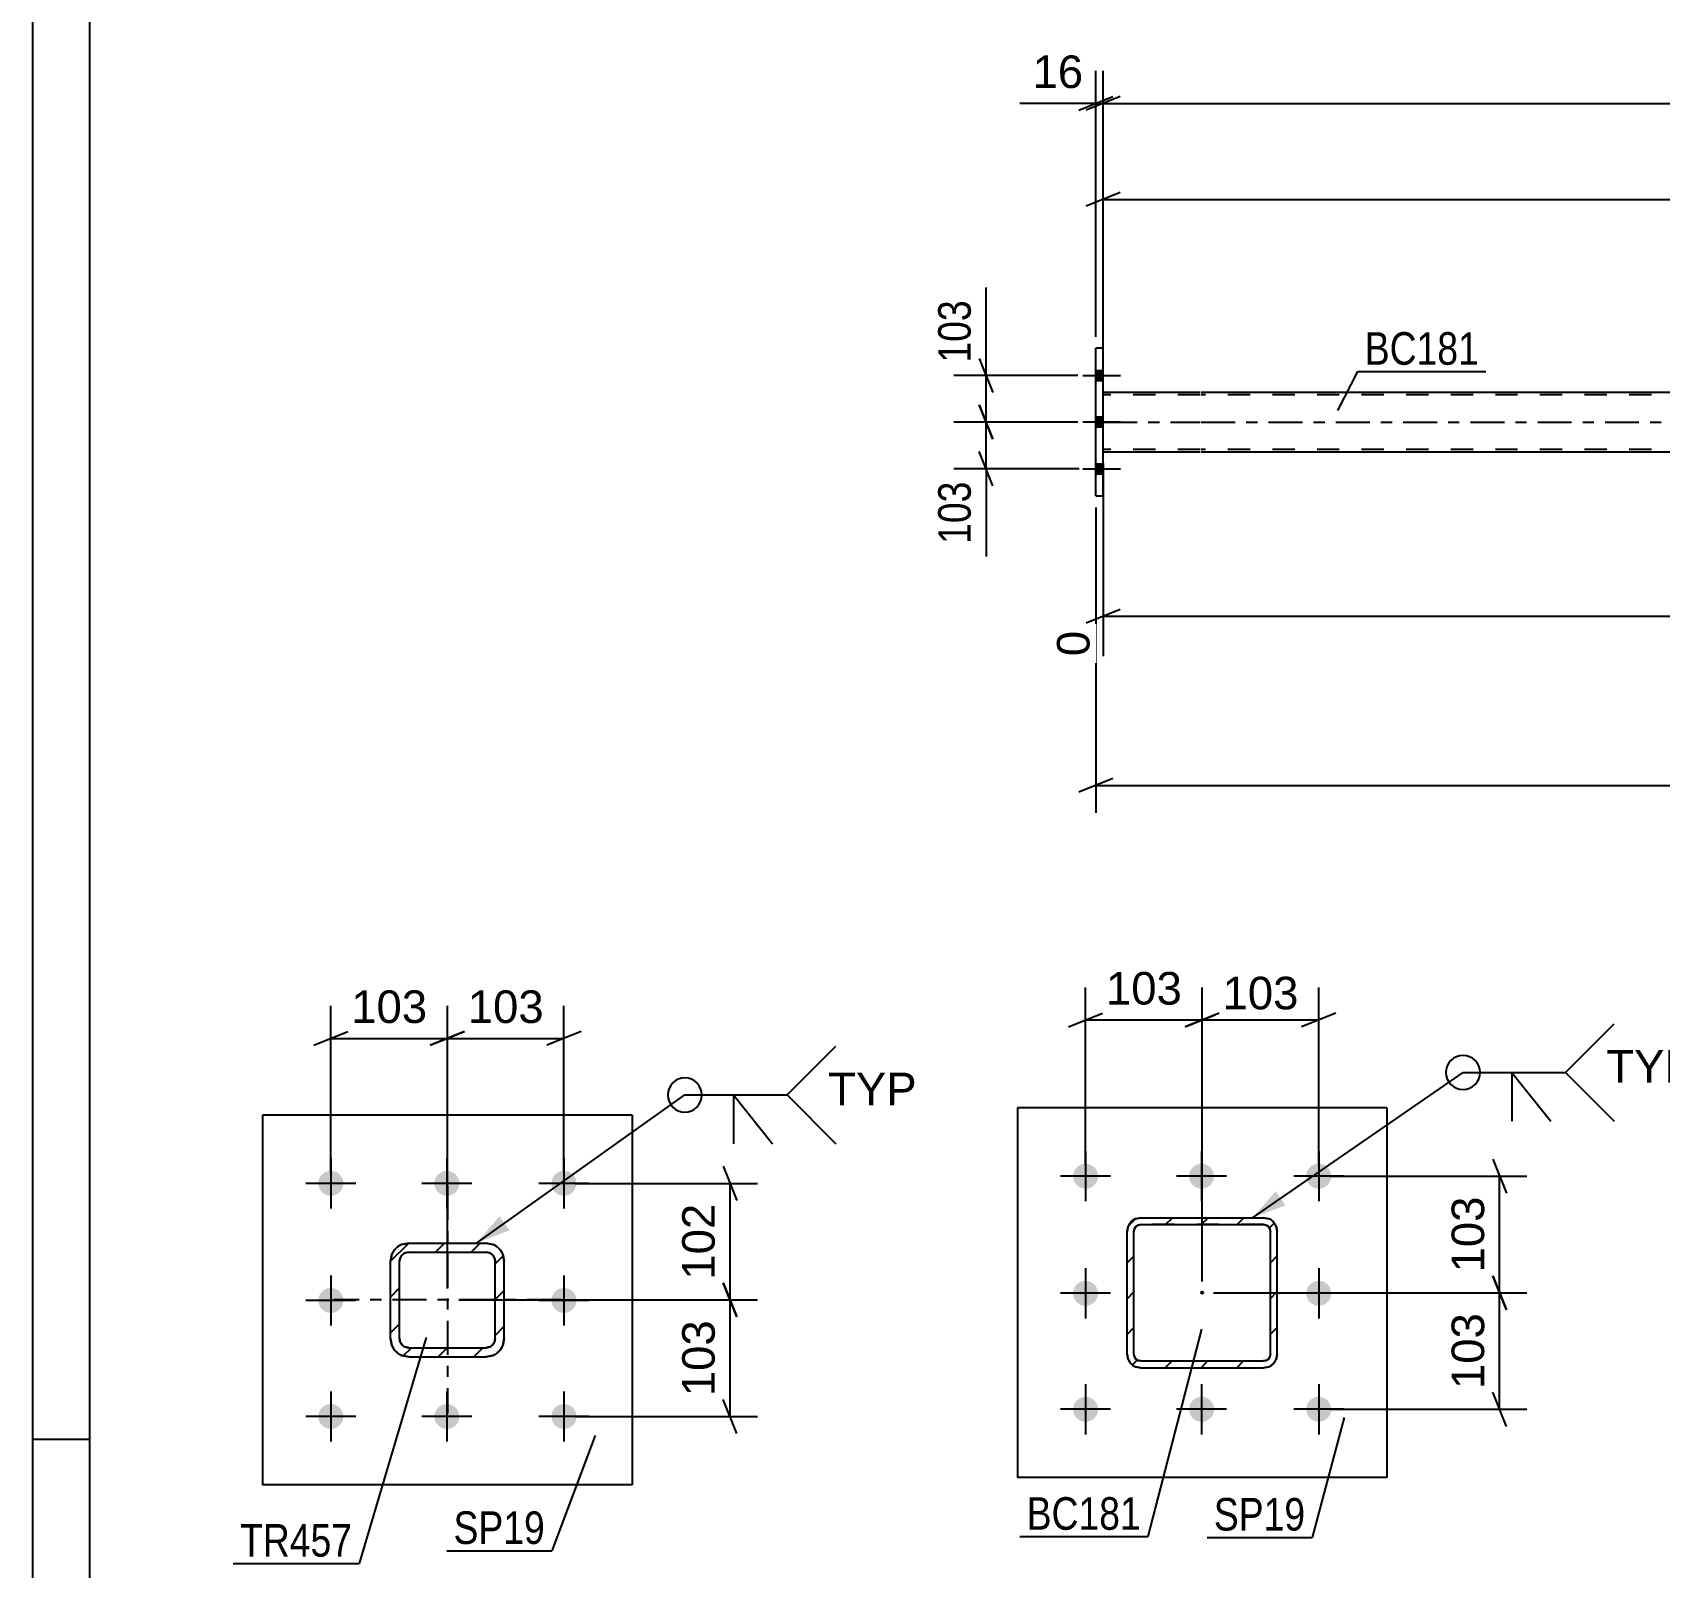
# Model space of a CAD drawing. Header units: millimetres. Extents: x 0 to 841, y 0 to 594.
# Drawn here: x 0 to 143.1, y 137.7 to 272.7 of the extents above; entities that cross this region are included whole.
import ezdxf

# ---------------------------------------------------------------- set-up
doc = ezdxf.new("R2010")
doc.units = ezdxf.units.MM
doc.linetypes.add('DXK_LINE_DOT2', pattern=[3.9198, 1.9599, -1.9599])
doc.linetypes.add('DXK_LINE_DOT3', pattern=[5.9187, 2.979, -0.9799, 0.9799, -0.9799])
doc.styles.add('Arial', font='ARIAL.TTF', dxfattribs={"height": 0.2})
doc.styles.add('Arial Narrow', font='ARIALN.TTF', dxfattribs={"height": 0.2})

# ---------------------------------------------------------------- blocks, each defined once
blk = doc.blocks.new('Unknown-318892622-1113')
at = {"color": 5, "linetype": 'Continuous'}
for p, q in [((0, 594), (0, 0)), ((5, 589), (5, 5)), ((5, 149), (0, 149))]:
    blk.add_line(p, q, dxfattribs=at)
blk = doc.blocks.new('Part-318892622-4152 - 4091')
at = {"color": 2, "linetype": 'Continuous'}
for p, q in [((94.15, 241.09), (102.67, 241.09)), ((102.77, 241.09), (761.68, 241.09)), ((102.67, 235.81), (94.15, 235.81)), ((238.95, 235.81), (102.77, 235.81))]:
    blk.add_line(p, q, dxfattribs=at)
at = {"color": 7, "linetype": 'DXK_LINE_DOT2'}
for p, q in [((94.15, 235.81), (94.15, 241.09)), ((102.67, 240.85), (94.15, 240.85)), ((761.68, 240.85), (102.77, 240.85)), ((102.67, 236.05), (94.15, 236.05)), ((761.68, 236.05), (102.77, 236.05))]:
    blk.add_line(p, q, dxfattribs=at)
at = {"color": 7, "linetype": 'DXK_LINE_DOT3'}
for p, q in [((94.15, 238.45), (102.67, 238.45)), ((102.77, 238.45), (761.68, 238.45))]:
    blk.add_line(p, q, dxfattribs=at)
blk = doc.blocks.new('Bolt-318892622-4165 - 4091')
at = {"linetype": 'Continuous'}
for points in [[(94.15, 242.11), (94.15, 242.99), (93.51, 242.99), (93.51, 242.11)], [(94.15, 242.11), (94.15, 242.99), (93.51, 242.99), (93.51, 242.11)], [(94.15, 242.11), (94.15, 242.99), (93.51, 242.99), (93.51, 242.11)], [(94.15, 238.03), (94.15, 238.91), (93.51, 238.91), (93.51, 238.03)], [(94.15, 238.03), (94.15, 238.91), (93.51, 238.91), (93.51, 238.03)], [(94.15, 233.91), (94.15, 234.79), (93.51, 234.79), (93.51, 233.91)], [(94.15, 233.91), (94.15, 234.79), (93.51, 234.79), (93.51, 233.91)], [(94.15, 233.91), (94.15, 234.79), (93.51, 234.79), (93.51, 233.91)]]:
    blk.add_hatch(color=1, dxfattribs=at).paths.add_polyline_path(points)
at = {"color": 1, "linetype": 'Continuous'}
for p, q in [((92.35, 242.55), (95.67, 242.55)), ((92.35, 242.55), (95.67, 242.55)), ((92.35, 242.55), (95.67, 242.55)), ((93.51, 242.99), (94.15, 242.99)), ((93.51, 242.99), (94.15, 242.99)), ((93.51, 242.99), (94.15, 242.99)), ((93.51, 242.11), (94.15, 242.11)), ((93.51, 242.11), (94.15, 242.11)), ((93.51, 242.11), (94.15, 242.11)), ((92.35, 238.47), (95.67, 238.47)), ((92.35, 238.47), (95.67, 238.47)), ((93.51, 238.91), (94.15, 238.91)), ((93.51, 238.91), (94.15, 238.91)), ((93.51, 238.03), (94.15, 238.03)), ((93.51, 238.03), (94.15, 238.03)), ((93.51, 234.79), (94.15, 234.79)), ((93.51, 234.79), (94.15, 234.79)), ((93.51, 234.79), (94.15, 234.79)), ((92.35, 234.35), (95.67, 234.35)), ((92.35, 234.35), (95.67, 234.35)), ((92.35, 234.35), (95.67, 234.35)), ((93.51, 233.91), (94.15, 233.91)), ((93.51, 233.91), (94.15, 233.91)), ((93.51, 233.91), (94.15, 233.91))]:
    blk.add_line(p, q, dxfattribs=at)
blk = doc.blocks.new('Part-318892622-4315 - 4091')
at = {"color": 2, "linetype": 'Continuous'}
for p, q in [((94.15, 244.95), (93.51, 244.95)), ((93.51, 231.95), (93.51, 244.95)), ((94.15, 231.95), (94.15, 244.95)), ((93.51, 231.95), (94.15, 231.95))]:
    blk.add_line(p, q, dxfattribs=at)
blk = doc.blocks.new('Part-318892622-3916 - 3819')
at = {"color": 2, "linetype": 'Continuous'}
for p, q in [((52.73, 177.51), (20.23, 177.51)), ((20.23, 177.51), (20.23, 145.01)), ((52.73, 177.51), (52.73, 145.01)), ((52.73, 145.01), (20.23, 145.01))]:
    blk.add_line(p, q, dxfattribs=at)
blk = doc.blocks.new('Bolt-318892622-3946 - 3819')
at = {"linetype": 'Continuous'}
for points in [[(27.33, 171.51, -1), (25.13, 171.51, -1)], [(37.53, 171.51, -1), (35.33, 171.51, -1)], [(47.83, 171.51, -1), (45.63, 171.51, -1)], [(27.33, 161.21, -1), (25.13, 161.21, -1)], [(47.83, 161.21, -1), (45.63, 161.21, -1)], [(27.33, 151.01, -1), (25.13, 151.01, -1)], [(37.53, 151.01, -1), (35.33, 151.01, -1)], [(47.83, 151.01, -1), (45.63, 151.01, -1)]]:
    blk.add_hatch(color=1, dxfattribs=at).paths.add_polyline_path(points)
at = {"color": 1, "linetype": 'Continuous'}
for p, q in [((26.23, 173.71), (26.23, 169.31)), ((36.43, 173.71), (36.43, 169.31)), ((46.73, 173.71), (46.73, 169.31)), ((28.43, 171.51), (24.03, 171.51)), ((38.63, 171.51), (34.23, 171.51)), ((48.93, 171.51), (44.53, 171.51)), ((26.23, 163.41), (26.23, 159.01)), ((46.73, 163.41), (46.73, 159.01)), ((28.43, 161.21), (24.03, 161.21)), ((48.93, 161.21), (44.53, 161.21)), ((26.23, 153.21), (26.23, 148.81)), ((36.43, 153.21), (36.43, 148.81)), ((46.73, 153.21), (46.73, 148.81)), ((28.43, 151.01), (24.03, 151.01)), ((38.63, 151.01), (34.23, 151.01)), ((48.93, 151.01), (44.53, 151.01))]:
    blk.add_line(p, q, dxfattribs=at)
blk = doc.blocks.new('Part-318892622-3942 - 3819')
at = {"linetype": 'Continuous'}
h = blk.add_hatch(dxfattribs=at)
h.set_pattern_fill('', scale=0.7, style=0, pattern_type=0)
h.set_pattern_definition([(45, (33.078, 166.2554), (-1.57154, 1.57154), [])])
h.paths.add_polyline_path([(39.88, 166.26), (33.08, 166.26), (32.47, 166.13), (31.95, 165.79), (31.6, 165.27), (31.48, 164.66), (31.48, 157.86), (31.6, 157.24), (31.95, 156.72), (32.47, 156.38), (33.08, 156.26), (39.88, 156.26), (40.49, 156.38), (41.01, 156.72), (41.36, 157.24), (41.48, 157.86), (41.48, 164.66), (41.36, 165.27), (41.01, 165.79), (40.49, 166.13)])
h.paths.add_polyline_path([(40.62, 164.96), (40.68, 164.66), (40.68, 157.86), (40.62, 157.55), (40.44, 157.29), (40.18, 157.12), (39.88, 157.06), (33.08, 157.06), (32.77, 157.12), (32.51, 157.29), (32.34, 157.55), (32.28, 157.86), (32.28, 164.66), (32.34, 164.96), (32.51, 165.22), (32.77, 165.39), (33.08, 165.46), (39.88, 165.46), (40.18, 165.39), (40.44, 165.22)])
at = {"color": 7, "linetype": 'DXK_LINE_DOT3'}
for p, q in [((36.48, 171.26), (36.48, 151.26)), ((46.48, 161.26), (26.48, 161.26))]:
    blk.add_line(p, q, dxfattribs=at)
at = {"color": 7, "linetype": 'DXK_LINE_DOT2'}
for p, q in [((32.47, 166.13), (33.08, 166.26)), ((33.08, 166.26), (39.88, 166.26)), ((39.88, 166.26), (40.49, 166.13)), ((31.48, 164.66), (31.6, 165.27)), ((31.48, 157.86), (31.48, 164.66)), ((32.34, 164.96), (32.28, 164.66)), ((32.28, 157.86), (32.28, 164.66)), ((33.08, 165.46), (32.77, 165.39)), ((33.08, 165.46), (39.88, 165.46)), ((40.18, 165.39), (39.88, 165.46)), ((40.68, 164.66), (40.62, 164.96)), ((40.68, 157.86), (40.68, 164.66)), ((41.36, 165.27), (41.48, 164.66)), ((41.48, 157.86), (41.48, 164.66)), ((31.6, 157.24), (31.48, 157.86)), ((32.28, 157.86), (32.34, 157.55)), ((40.62, 157.55), (40.68, 157.86)), ((41.48, 157.86), (41.36, 157.24)), ((33.08, 156.26), (32.47, 156.38)), ((32.77, 157.12), (33.08, 157.06)), ((33.08, 157.06), (39.88, 157.06)), ((33.08, 156.26), (39.88, 156.26)), ((39.88, 157.06), (40.18, 157.12)), ((40.49, 156.38), (39.88, 156.26))]:
    blk.add_line(p, q, dxfattribs=at)
at = {"color": 2, "linetype": 'Continuous'}
for p, q in [((33.08, 166.26), (32.47, 166.13)), ((33.08, 166.26), (39.88, 166.26)), ((40.49, 166.13), (39.88, 166.26)), ((31.6, 165.27), (31.48, 164.66)), ((31.48, 157.86), (31.48, 164.66)), ((32.28, 164.66), (32.34, 164.96)), ((32.28, 157.86), (32.28, 164.66)), ((32.77, 165.39), (33.08, 165.46)), ((33.08, 165.46), (39.88, 165.46)), ((39.88, 165.46), (40.18, 165.39)), ((40.62, 164.96), (40.68, 164.66)), ((40.68, 157.86), (40.68, 164.66)), ((41.48, 164.66), (41.36, 165.27)), ((41.48, 157.86), (41.48, 164.66)), ((31.48, 157.86), (31.6, 157.24)), ((32.34, 157.55), (32.28, 157.86)), ((40.68, 157.86), (40.62, 157.55)), ((41.36, 157.24), (41.48, 157.86)), ((32.47, 156.38), (33.08, 156.26)), ((33.08, 157.06), (32.77, 157.12)), ((33.08, 157.06), (39.88, 157.06)), ((33.08, 156.26), (39.88, 156.26)), ((40.18, 157.12), (39.88, 157.06)), ((39.88, 156.26), (40.49, 156.38))]:
    blk.add_line(p, q, dxfattribs=at)
at = {"color": 7, "linetype": 'DXK_LINE_DOT2'}
for centre, radius, start, end in [((33.08, 164.66), 1.6, 112.5, 157.5), ((39.88, 164.66), 1.6, 22.5, 67.5), ((33.08, 164.66), 0.8, 112.5, 157.5), ((39.88, 164.66), 0.8, 22.5, 67.5), ((33.08, 157.86), 0.8, 202.5, 247.5), ((39.88, 157.86), 0.8, 292.5, 337.5), ((33.08, 157.86), 1.6, 202.5, 247.5), ((39.88, 157.86), 1.6, 292.5, 337.5)]:
    blk.add_arc(centre, radius, start, end, dxfattribs=at)
at = {"color": 2, "linetype": 'Continuous'}
for centre, radius, start, end in [((33.08, 164.66), 1.6, 112.5, 157.5), ((39.88, 164.66), 1.6, 22.5, 67.5), ((33.08, 164.66), 0.8, 112.5, 157.5), ((39.88, 164.66), 0.8, 22.5, 67.5), ((33.08, 157.86), 0.8, 202.5, 247.5), ((39.88, 157.86), 0.8, 292.5, 337.5), ((33.08, 157.86), 1.6, 202.5, 247.5), ((39.88, 157.86), 1.6, 292.5, 337.5)]:
    blk.add_arc(centre, radius, start, end, dxfattribs=at)
blk = doc.blocks.new('Part-318892622-3749 - 3580')
at = {"color": 2, "linetype": 'Continuous'}
for p, q in [((119.1, 178.14), (86.6, 178.14)), ((86.6, 178.14), (86.6, 145.64)), ((119.1, 178.14), (119.1, 145.64)), ((119.1, 145.64), (86.6, 145.64))]:
    blk.add_line(p, q, dxfattribs=at)
blk = doc.blocks.new('Bolt-318892622-3602 - 3580')
at = {"linetype": 'Continuous'}
for points in [[(93.7, 172.14, -1), (91.5, 172.14, -1)], [(103.9, 172.14, -1), (101.7, 172.14, -1)], [(114.2, 172.14, -1), (112, 172.14, -1)], [(93.7, 161.84, -1), (91.5, 161.84, -1)], [(114.2, 161.84, -1), (112, 161.84, -1)], [(93.7, 151.64, -1), (91.5, 151.64, -1)], [(103.9, 151.64, -1), (101.7, 151.64, -1)], [(114.2, 151.64, -1), (112, 151.64, -1)]]:
    blk.add_hatch(color=1, dxfattribs=at).paths.add_polyline_path(points)
at = {"color": 1, "linetype": 'Continuous'}
for p, q in [((92.6, 174.34), (92.6, 169.94)), ((102.8, 174.34), (102.8, 169.94)), ((113.1, 174.34), (113.1, 169.94)), ((94.8, 172.14), (90.4, 172.14)), ((105, 172.14), (100.6, 172.14)), ((115.3, 172.14), (110.9, 172.14)), ((92.6, 164.04), (92.6, 159.64)), ((113.1, 164.04), (113.1, 159.64)), ((94.8, 161.84), (90.4, 161.84)), ((115.3, 161.84), (110.9, 161.84)), ((92.6, 153.84), (92.6, 149.44)), ((102.8, 153.84), (102.8, 149.44)), ((113.1, 153.84), (113.1, 149.44)), ((94.8, 151.64), (90.4, 151.64)), ((105, 151.64), (100.6, 151.64)), ((115.3, 151.64), (110.9, 151.64))]:
    blk.add_line(p, q, dxfattribs=at)
blk = doc.blocks.new('Part-318892622-3695 - 3580')
at = {"linetype": 'Continuous'}
h = blk.add_hatch(dxfattribs=at)
h.set_pattern_fill('', scale=0.7, style=0, pattern_type=0)
h.set_pattern_definition([(45, (96.9946, 168.394), (-1.57154, 1.57154), [])])
h.paths.add_polyline_path([(97.45, 168.49), (96.99, 168.39), (96.61, 168.13), (96.35, 167.74), (96.25, 167.29), (96.25, 156.49), (96.35, 156.03), (96.61, 155.64), (96.99, 155.38), (97.45, 155.29), (108.25, 155.29), (108.71, 155.38), (109.1, 155.64), (109.36, 156.03), (109.45, 156.49), (109.45, 167.29), (109.36, 167.74), (109.1, 168.13), (108.71, 168.39), (108.25, 168.49)])
h.paths.add_polyline_path([(108.25, 167.89), (108.48, 167.84), (108.68, 167.71), (108.81, 167.51), (108.85, 167.29), (108.85, 156.49), (108.81, 156.26), (108.68, 156.06), (108.48, 155.93), (108.25, 155.89), (97.45, 155.89), (97.22, 155.93), (97.03, 156.06), (96.9, 156.26), (96.85, 156.49), (96.85, 167.29), (96.9, 167.51), (97.03, 167.71), (97.22, 167.84), (97.45, 167.89)])
blk.add_hatch(color=246, dxfattribs=at).paths.add_polyline_path([(102.85, 161.79, -1), (102.85, 161.99, -1)])
at = {"color": 7, "linetype": 'DXK_LINE_DOT2'}
for p, q in [((96.25, 167.29), (96.35, 167.74)), ((96.9, 167.51), (96.85, 167.29)), ((97.03, 167.71), (96.9, 167.51)), ((96.99, 168.39), (97.45, 168.49)), ((97.22, 167.84), (97.03, 167.71)), ((97.45, 167.89), (97.22, 167.84)), ((97.45, 168.49), (108.25, 168.49)), ((108.25, 167.89), (97.45, 167.89)), ((108.25, 168.49), (108.71, 168.39)), ((108.48, 167.84), (108.25, 167.89)), ((108.68, 167.71), (108.48, 167.84)), ((108.81, 167.51), (108.68, 167.71)), ((108.85, 167.29), (108.81, 167.51)), ((109.36, 167.74), (109.45, 167.29)), ((96.25, 156.49), (96.25, 167.29)), ((96.85, 156.49), (96.85, 167.29)), ((108.85, 156.49), (108.85, 167.29)), ((109.45, 156.49), (109.45, 167.29)), ((96.35, 156.03), (96.25, 156.49)), ((96.85, 156.49), (96.9, 156.26)), ((96.9, 156.26), (97.03, 156.06)), ((97.03, 156.06), (97.22, 155.93)), ((108.48, 155.93), (108.68, 156.06)), ((108.68, 156.06), (108.81, 156.26)), ((108.81, 156.26), (108.85, 156.49)), ((109.45, 156.49), (109.36, 156.03)), ((97.45, 155.29), (96.99, 155.38)), ((97.22, 155.93), (97.45, 155.89)), ((97.45, 155.89), (108.25, 155.89)), ((97.45, 155.29), (108.25, 155.29)), ((108.25, 155.89), (108.48, 155.93)), ((108.71, 155.38), (108.25, 155.29))]:
    blk.add_line(p, q, dxfattribs=at)
at = {"color": 2, "linetype": 'Continuous'}
for p, q in [((96.35, 167.74), (96.25, 167.29)), ((96.85, 167.29), (96.9, 167.51)), ((96.9, 167.51), (97.03, 167.71)), ((97.45, 168.49), (96.99, 168.39)), ((97.03, 167.71), (97.22, 167.84)), ((97.22, 167.84), (97.45, 167.89)), ((97.45, 168.49), (108.25, 168.49)), ((97.45, 167.89), (108.25, 167.89)), ((108.71, 168.39), (108.25, 168.49)), ((108.25, 167.89), (108.48, 167.84)), ((108.48, 167.84), (108.68, 167.71)), ((108.68, 167.71), (108.81, 167.51)), ((108.81, 167.51), (108.85, 167.29)), ((109.45, 167.29), (109.36, 167.74)), ((96.25, 156.49), (96.25, 167.29)), ((96.85, 156.49), (96.85, 167.29)), ((108.85, 156.49), (108.85, 167.29)), ((109.45, 156.49), (109.45, 167.29)), ((96.25, 156.49), (96.35, 156.03)), ((96.9, 156.26), (96.85, 156.49)), ((97.03, 156.06), (96.9, 156.26)), ((97.22, 155.93), (97.03, 156.06)), ((108.68, 156.06), (108.48, 155.93)), ((108.81, 156.26), (108.68, 156.06)), ((108.85, 156.49), (108.81, 156.26)), ((109.36, 156.03), (109.45, 156.49)), ((96.99, 155.38), (97.45, 155.29)), ((97.45, 155.89), (97.22, 155.93)), ((97.45, 155.89), (108.25, 155.89)), ((97.45, 155.29), (108.25, 155.29)), ((108.48, 155.93), (108.25, 155.89)), ((108.25, 155.29), (108.71, 155.38))]:
    blk.add_line(p, q, dxfattribs=at)
at = {"color": 7, "linetype": 'DXK_LINE_DOT3'}
blk.add_line((102.85, 161.89), (102.85, 161.89), dxfattribs=at)
at = {"color": 246, "linetype": 'DXK_LINE_DOT2'}
blk.add_line((102.85, 161.89), (102.85, 161.89), dxfattribs=at)
at = {"color": 246, "linetype": 'Continuous'}
blk.add_circle((102.85, 161.89), 0.1, dxfattribs=at)
at = {"color": 7, "linetype": 'DXK_LINE_DOT2'}
for centre, start, end in [((97.45, 167.29), 112.5, 157.5), ((108.25, 167.29), 22.5, 67.5), ((97.45, 156.49), 202.5, 247.5), ((108.25, 156.49), 292.5, 337.5)]:
    blk.add_arc(centre, 1.2, start, end, dxfattribs=at)
at = {"color": 2, "linetype": 'Continuous'}
for centre, start, end in [((97.45, 167.29), 112.5, 157.5), ((108.25, 167.29), 22.5, 67.5), ((97.45, 156.49), 202.5, 247.5), ((108.25, 156.49), 292.5, 337.5)]:
    blk.add_arc(centre, 1.2, start, end, dxfattribs=at)
blk = doc.blocks.new('StraightDimension-318892622-4525 - 4091')
at = {"color": 7, "linetype": 'Continuous'}
for p, q in [((93.51, 230.95), (93.51, 204.1)), ((95.01, 207.1), (92.01, 205.9)), ((93.51, 206.5), (770.94, 206.5))]:
    blk.add_line(p, q, dxfattribs=at)
blk = doc.blocks.new('StraightDimension-318892622-4368 - 4091')
at = {"color": 7, "linetype": 'Continuous'}
for p, q in [((94.15, 234.81), (94.15, 217.86)), ((95.65, 221.98), (92.65, 220.78)), ((94.15, 221.38), (239.75, 221.38))]:
    blk.add_line(p, q, dxfattribs=at)
at = {"color": 0, "linetype": 'Continuous'}
blk.add_wipeout([(93.55, 220.68), (89.35, 220.68), (89.35, 217.26), (93.55, 217.26)], dxfattribs=at)
at = {"color": 3, "linetype": 'Continuous', "style": 'Arial'}
blk.add_text('0', height=2.87, rotation=90.0002, dxfattribs=at).set_placement((92.95, 217.86))
blk = doc.blocks.new('StraightDimension-318892622-4424 - 4091')
at = {"color": 7, "linetype": 'Continuous'}
for p, q in [((94.15, 242.09), (94.15, 260.87)), ((95.65, 258.62), (92.65, 257.42)), ((94.15, 258.02), (239.75, 258.02))]:
    blk.add_line(p, q, dxfattribs=at)
blk = doc.blocks.new('StraightDimension-318892622-4504 - 4091')
at = {"color": 7, "linetype": 'Continuous'}
for p, q in [((94.15, 245.95), (94.15, 269.32)), ((95.65, 267.07), (92.65, 265.87)), ((94.15, 266.47), (770.3, 266.47))]:
    blk.add_line(p, q, dxfattribs=at)
blk = doc.blocks.new('StraightDimension-318892622-4514 - 4091')
at = {"color": 7, "linetype": 'Continuous'}
for p, q in [((93.51, 245.95), (93.51, 269.32)), ((94.15, 245.95), (94.15, 269.32)), ((93.51, 266.47), (86.81, 266.47)), ((93.51, 266.47), (86.81, 266.47)), ((92.01, 265.87), (95.01, 267.07)), ((95.65, 267.07), (92.65, 265.87)), ((93.51, 266.47), (94.15, 266.47))]:
    blk.add_line(p, q, dxfattribs=at)
at = {"color": 0}
blk.add_wipeout([(92.98, 267.22), (92.98, 271.42), (87.33, 271.42), (87.33, 267.22)], dxfattribs=at)
at = {"color": 3, "style": 'Arial'}
blk.add_text('16', height=2.865, dxfattribs=at).set_placement((87.93, 267.82))
blk = doc.blocks.new('StraightDimension-318892622-4593 - 4091')
at = {"color": 7, "linetype": 'Continuous'}
for p, q in [((83.25, 239.95), (84.45, 236.95)), ((91.92, 238.45), (81, 238.45)), ((83.85, 234.35), (83.85, 238.45)), ((84.45, 232.85), (83.25, 235.85)), ((92.03, 234.35), (81, 234.35)), ((83.85, 234.35), (83.85, 226.62)), ((83.85, 234.35), (83.85, 226.62))]:
    blk.add_line(p, q, dxfattribs=at)
at = {"color": 0}
blk.add_wipeout([(83.1, 233.83), (78.9, 233.83), (78.9, 227.14), (83.1, 227.14)], dxfattribs=at)
at = {"color": 3, "style": 'Arial Narrow'}
blk.add_text('103', height=2.863, rotation=90.0002, dxfattribs=at).set_placement((82.5, 227.74))
blk = doc.blocks.new('StraightDimension-318892622-4606 - 4091')
at = {"color": 7, "linetype": 'Continuous'}
for p, q in [((83.85, 242.55), (83.85, 250.29)), ((83.85, 242.55), (83.85, 250.29)), ((83.25, 244.05), (84.45, 241.05)), ((91.92, 242.55), (81, 242.55)), ((83.85, 238.45), (83.85, 242.55)), ((84.45, 236.95), (83.25, 239.95)), ((91.92, 238.45), (81, 238.45))]:
    blk.add_line(p, q, dxfattribs=at)
at = {"color": 0}
blk.add_wipeout([(83.1, 249.76), (78.9, 249.76), (78.9, 243.08), (83.1, 243.08)], dxfattribs=at)
at = {"color": 3, "style": 'Arial Narrow'}
blk.add_text('103', height=2.863, rotation=90.0002, dxfattribs=at).set_placement((82.5, 243.68))
blk = doc.blocks.new('StraightDimension-318892622-4007 - 3819')
at = {"color": 7, "linetype": 'Continuous'}
for p, q in [((60.74, 173.01), (61.94, 170.01)), ((47.73, 171.51), (63.74, 171.51)), ((61.34, 161.26), (61.34, 171.51)), ((61.94, 159.76), (60.74, 162.76)), ((37.48, 161.26), (63.74, 161.26))]:
    blk.add_line(p, q, dxfattribs=at)
at = {"color": 0}
blk.add_wipeout([(60.59, 170.32), (56.39, 170.32), (56.39, 162.44), (60.59, 162.44)], dxfattribs=at)
at = {"color": 3, "style": 'Arial'}
blk.add_text('102', height=2.865, rotation=90.0002, dxfattribs=at).set_placement((59.99, 163.04))
blk = doc.blocks.new('StraightDimension-318892622-4059 - 3819')
at = {"color": 7, "linetype": 'Continuous'}
for p, q in [((36.48, 162.26), (36.48, 187.11)), ((46.73, 172.51), (46.73, 187.11)), ((34.98, 183.66), (37.98, 184.86)), ((48.23, 184.86), (45.23, 183.66)), ((36.48, 184.26), (46.73, 184.26))]:
    blk.add_line(p, q, dxfattribs=at)
at = {"color": 0}
blk.add_wipeout([(45.54, 185.01), (45.54, 189.21), (37.67, 189.21), (37.67, 185.01)], dxfattribs=at)
at = {"color": 3, "style": 'Arial'}
blk.add_text('103', height=2.865, dxfattribs=at).set_placement((38.27, 185.61))
blk = doc.blocks.new('StraightDimension-318892622-4024 - 3819')
at = {"color": 7, "linetype": 'Continuous'}
for p, q in [((60.74, 162.76), (61.94, 159.76)), ((37.48, 161.26), (63.74, 161.26)), ((61.34, 151.01), (61.34, 161.26)), ((61.94, 149.51), (60.74, 152.51)), ((47.73, 151.01), (63.74, 151.01))]:
    blk.add_line(p, q, dxfattribs=at)
at = {"color": 0}
blk.add_wipeout([(60.59, 160.07), (56.39, 160.07), (56.39, 152.19), (60.59, 152.19)], dxfattribs=at)
at = {"color": 3, "style": 'Arial'}
blk.add_text('103', height=2.865, rotation=90.0002, dxfattribs=at).set_placement((59.99, 152.79))
blk = doc.blocks.new('StraightDimension-318892622-4042 - 3819')
at = {"color": 7, "linetype": 'Continuous'}
for p, q in [((26.23, 172.51), (26.23, 187.11)), ((36.48, 162.26), (36.48, 187.11)), ((24.73, 183.66), (27.73, 184.86)), ((37.98, 184.86), (34.98, 183.66)), ((26.23, 184.26), (36.48, 184.26))]:
    blk.add_line(p, q, dxfattribs=at)
at = {"color": 0}
blk.add_wipeout([(35.29, 185.01), (35.29, 189.21), (27.42, 189.21), (27.42, 185.01)], dxfattribs=at)
at = {"color": 3, "style": 'Arial'}
blk.add_text('103', height=2.865, dxfattribs=at).set_placement((28.02, 185.61))
blk = doc.blocks.new('StraightDimension-318892622-3768 - 3580')
at = {"color": 7, "linetype": 'Continuous'}
for p, q in [((128.4, 163.39), (129.6, 160.39)), ((103.85, 161.89), (131.4, 161.89)), ((129, 151.64), (129, 161.89)), ((129.6, 150.14), (128.4, 153.14)), ((114.1, 151.64), (131.4, 151.64))]:
    blk.add_line(p, q, dxfattribs=at)
at = {"color": 0}
blk.add_wipeout([(128.25, 160.7), (124.05, 160.7), (124.05, 152.82), (128.25, 152.82)], dxfattribs=at)
at = {"color": 3, "style": 'Arial'}
blk.add_text('103', height=2.865, rotation=90.0002, dxfattribs=at).set_placement((127.65, 153.42))
blk = doc.blocks.new('StraightDimension-318892622-3777 - 3580')
at = {"color": 7, "linetype": 'Continuous'}
for p, q in [((128.4, 173.64), (129.6, 170.64)), ((114.1, 172.14), (131.4, 172.14)), ((129, 161.89), (129, 172.14)), ((129.6, 160.39), (128.4, 163.39)), ((103.85, 161.89), (131.4, 161.89))]:
    blk.add_line(p, q, dxfattribs=at)
at = {"color": 0}
blk.add_wipeout([(128.25, 170.95), (124.05, 170.95), (124.05, 163.07), (128.25, 163.07)], dxfattribs=at)
at = {"color": 3, "style": 'Arial'}
blk.add_text('103', height=2.865, rotation=90.0002, dxfattribs=at).set_placement((127.65, 163.67))
blk = doc.blocks.new('StraightDimension-318892622-3787 - 3580')
at = {"color": 7, "linetype": 'Continuous'}
for p, q in [((102.85, 162.89), (102.85, 188.73)), ((113.1, 173.14), (113.1, 188.73)), ((101.35, 185.28), (104.35, 186.48)), ((114.6, 186.48), (111.6, 185.28)), ((102.85, 185.88), (113.1, 185.88))]:
    blk.add_line(p, q, dxfattribs=at)
at = {"color": 0}
blk.add_wipeout([(111.91, 186.21), (111.91, 190.41), (104.04, 190.41), (104.04, 186.21)], dxfattribs=at)
at = {"color": 3, "style": 'Arial'}
blk.add_text('103', height=2.865, dxfattribs=at).set_placement((104.64, 186.81))
blk = doc.blocks.new('StraightDimension-318892622-3796 - 3580')
at = {"color": 7, "linetype": 'Continuous'}
for p, q in [((92.6, 173.14), (92.6, 188.73)), ((102.85, 162.89), (102.85, 188.73)), ((91.1, 185.28), (94.1, 186.48)), ((104.35, 186.48), (101.35, 185.28)), ((92.6, 185.88), (102.85, 185.88))]:
    blk.add_line(p, q, dxfattribs=at)
at = {"color": 0}
blk.add_wipeout([(101.66, 186.63), (101.66, 190.83), (93.79, 190.83), (93.79, 186.63)], dxfattribs=at)
at = {"color": 3, "style": 'Arial'}
blk.add_text('103', height=2.865, dxfattribs=at).set_placement((94.39, 187.23))
blk = doc.blocks.new('Mark-318892622-4148 - 4091')
at = {"color": 0}
blk.add_wipeout([(127.2, 243.49), (127.2, 246.49), (117.15, 246.49), (117.15, 243.49)], dxfattribs=at)
blk.add_wipeout([(127.2, 243.49), (127.2, 246.49), (117.15, 246.49), (117.15, 243.49)], dxfattribs=at)
at = {"color": 30, "linetype": 'Continuous'}
for p, q in [((114.79, 239.48), (116.55, 242.89)), ((116.55, 242.89), (127.8, 242.89))]:
    blk.add_line(p, q, dxfattribs=at)
at = {"color": 3, "style": 'Arial Narrow'}
blk.add_text('BC181', height=2.863, dxfattribs=at).set_placement((117.15, 243.49))
blk = doc.blocks.new('Mark-318892622-3912 - 3819')
at = {"color": 0}
blk.add_wipeout([(45.06, 139.8), (45.06, 142.8), (37.02, 142.8), (37.02, 139.8)], dxfattribs=at)
blk.add_wipeout([(45.06, 139.8), (45.06, 142.8), (37.02, 142.8), (37.02, 139.8)], dxfattribs=at)
at = {"color": 30, "linetype": 'Continuous'}
for p in [(49.48, 149.35), (36.42, 139.2)]:
    blk.add_line(p, (45.66, 139.2), dxfattribs=at)
at = {"color": 3, "style": 'Arial Narrow'}
blk.add_text('SP19', height=2.863, dxfattribs=at).set_placement((37.02, 139.8))
blk = doc.blocks.new('WeldMark-318892622-4076 - 3819')
at = {"linetype": 'Continuous'}
blk.add_hatch(color=30, dxfattribs=at).paths.add_polyline_path([(41.93, 167.38), (39.05, 166.26), (41.06, 168.61)])
at = {"color": 30, "linetype": 'Continuous'}
for p, q in [((39.05, 166.26), (57.36, 179.28)), ((57.36, 179.28), (66.36, 179.28))]:
    blk.add_line(p, q, dxfattribs=at)
at = {"color": 3, "linetype": 'Continuous'}
for q in [(65.08, 174.99), (61.65, 174.99)]:
    blk.add_line((61.65, 179.28), q, dxfattribs=at)
for start, end in [(90, 270), (270, 90)]:
    blk.add_arc((57.36, 179.28), 1.5, start, end, dxfattribs=at)
at = {"color": 0, "linetype": 'Continuous'}
blk.add_wipeout([(77.74, 178.38), (77.74, 181.38), (69.96, 181.38), (69.96, 178.38)], dxfattribs=at)
blk.add_wipeout([(77.74, 178.38), (77.74, 181.38), (69.96, 181.38), (69.96, 178.38)], dxfattribs=at)
at = {"color": 3, "linetype": 'Continuous'}
for q in [(70.65, 183.56), (70.65, 174.99)]:
    blk.add_line((66.36, 179.28), q, dxfattribs=at)
at = {"color": 3, "linetype": 'Continuous', "style": 'Arial'}
blk.add_text('TYP', height=2.865, dxfattribs=at).set_placement((69.96, 178.38))
blk = doc.blocks.new('Mark-318892622-3938 - 3819')
at = {"color": 0}
blk.add_wipeout([(28.12, 138.69), (28.12, 141.69), (18.25, 141.69), (18.25, 138.69)], dxfattribs=at)
blk.add_wipeout([(28.12, 138.69), (28.12, 141.69), (18.25, 141.69), (18.25, 138.69)], dxfattribs=at)
at = {"color": 30, "linetype": 'Continuous'}
for p in [(34.6, 157.95), (17.65, 138.09)]:
    blk.add_line(p, (28.72, 138.09), dxfattribs=at)
at = {"color": 3, "style": 'Arial Narrow'}
blk.add_text('TR457', height=2.863, dxfattribs=at).set_placement((18.25, 138.69))
blk = doc.blocks.new('WeldMark-318892622-3805 - 3580')
at = {"linetype": 'Continuous'}
blk.add_hatch(color=30, dxfattribs=at).paths.add_polyline_path([(110.18, 169.57), (107.28, 168.49), (109.32, 170.81)])
at = {"color": 30, "linetype": 'Continuous'}
for p, q in [((107.28, 168.49), (125.79, 181.26)), ((125.79, 181.26), (134.79, 181.26))]:
    blk.add_line(p, q, dxfattribs=at)
at = {"color": 3, "linetype": 'Continuous'}
for q in [(133.5, 176.98), (130.07, 176.98)]:
    blk.add_line((130.07, 181.26), q, dxfattribs=at)
for start, end in [(90, 270), (270, 90)]:
    blk.add_arc((125.79, 181.26), 1.5, start, end, dxfattribs=at)
at = {"color": 0, "linetype": 'Continuous'}
blk.add_wipeout([(146.16, 180.36), (146.16, 183.36), (138.39, 183.36), (138.39, 180.36)], dxfattribs=at)
blk.add_wipeout([(146.16, 180.36), (146.16, 183.36), (138.39, 183.36), (138.39, 180.36)], dxfattribs=at)
at = {"color": 3, "linetype": 'Continuous'}
for q in [(139.07, 185.55), (139.07, 176.98)]:
    blk.add_line((134.79, 181.26), q, dxfattribs=at)
at = {"color": 3, "linetype": 'Continuous', "style": 'Arial'}
blk.add_text('TYP', height=2.865, dxfattribs=at).set_placement((138.39, 180.36))
blk = doc.blocks.new('Mark-318892622-3691 - 3580')
at = {"color": 0}
blk.add_wipeout([(97.47, 141.05), (97.47, 144.05), (87.42, 144.05), (87.42, 141.05)], dxfattribs=at)
blk.add_wipeout([(97.47, 141.05), (97.47, 144.05), (87.42, 144.05), (87.42, 141.05)], dxfattribs=at)
at = {"color": 30, "linetype": 'Continuous'}
for p in [(102.8, 158.69), (86.82, 140.45)]:
    blk.add_line(p, (98.07, 140.45), dxfattribs=at)
at = {"color": 3, "style": 'Arial Narrow'}
blk.add_text('BC181', height=2.863, dxfattribs=at).set_placement((87.42, 141.05))
blk = doc.blocks.new('Mark-318892622-3745 - 3580')
at = {"color": 0}
blk.add_wipeout([(111.92, 140.98), (111.92, 143.98), (103.88, 143.98), (103.88, 140.98)], dxfattribs=at)
blk.add_wipeout([(111.92, 140.98), (111.92, 143.98), (103.88, 143.98), (103.88, 140.98)], dxfattribs=at)
at = {"color": 30, "linetype": 'Continuous'}
for p in [(115.34, 150.91), (103.28, 140.38)]:
    blk.add_line(p, (112.52, 140.38), dxfattribs=at)
at = {"color": 3, "style": 'Arial Narrow'}
blk.add_text('SP19', height=2.863, dxfattribs=at).set_placement((103.88, 140.98))

msp = doc.modelspace()

# ---------------------------------------------------------------- block references
for name in ['Unknown-318892622-1113', 'Part-318892622-4315 - 4091', 'Bolt-318892622-4165 - 4091', 'Part-318892622-4152 - 4091', 'Part-318892622-3916 - 3819', 'Part-318892622-3749 - 3580', 'Bolt-318892622-3946 - 3819', 'Bolt-318892622-3602 - 3580', 'Part-318892622-3942 - 3819', 'Part-318892622-3695 - 3580']:
    msp.add_blockref(name, (0, 0))

# ---------------------------------------------------------------- next in the draw order: block references
for name in ['StraightDimension-318892622-4424 - 4091', 'StraightDimension-318892622-4525 - 4091', 'StraightDimension-318892622-4007 - 3819', 'StraightDimension-318892622-3768 - 3580', 'Mark-318892622-3938 - 3819', 'Mark-318892622-3691 - 3580']:
    msp.add_blockref(name, (0, 0))

# ---------------------------------------------------------------- next in the draw order: block references
for name in ['StraightDimension-318892622-4504 - 4091', 'StraightDimension-318892622-4368 - 4091', 'StraightDimension-318892622-4059 - 3819', 'StraightDimension-318892622-3777 - 3580', 'Mark-318892622-3745 - 3580']:
    msp.add_blockref(name, (0, 0))

# ---------------------------------------------------------------- next in the draw order: block references
for name in ['StraightDimension-318892622-4514 - 4091', 'Mark-318892622-4148 - 4091', 'StraightDimension-318892622-4593 - 4091', 'StraightDimension-318892622-3787 - 3580', 'WeldMark-318892622-4076 - 3819', 'StraightDimension-318892622-4024 - 3819']:
    msp.add_blockref(name, (0, 0))

# ---------------------------------------------------------------- next in the draw order: block references
for name in ['StraightDimension-318892622-4606 - 4091', 'StraightDimension-318892622-3796 - 3580', 'StraightDimension-318892622-4042 - 3819', 'WeldMark-318892622-3805 - 3580', 'Mark-318892622-3912 - 3819']:
    msp.add_blockref(name, (0, 0))

doc.saveas('drawing.dxf')
